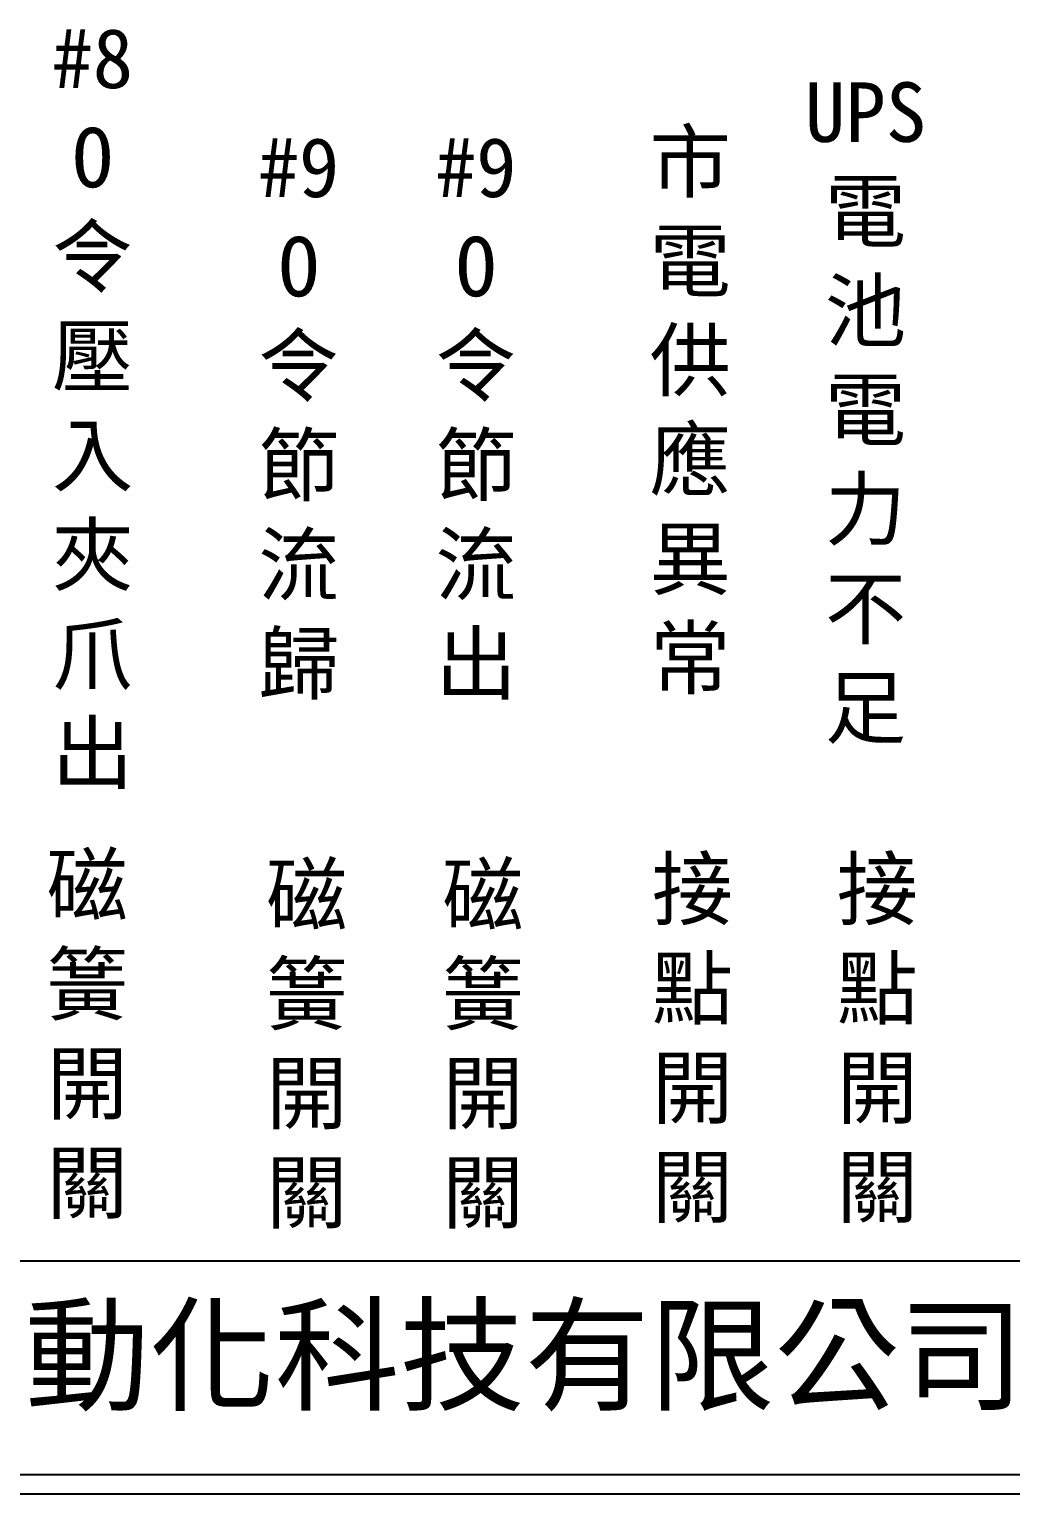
# Model space of a CAD drawing. Extents: x 325 to 612, y 3 to 207.
# Drawn here: x 388.8 to 453, y 3 to 98.9 of the extents above; entities that cross this region are included whole.
import ezdxf

# ---------------------------------------------------------------- set-up
doc = ezdxf.new("R2010")
doc.units = 0
doc.layers.add('圖框層', color=7, linetype='CONTINUOUS')
doc.layers.add('標尺寸層', color=3, linetype='CONTINUOUS')
doc.styles.add('CNS', font='romanc.shx', dxfattribs={"bigfont": 'chineset.shx'})
doc.styles.add('STSL', font='KAIU.TTF')

msp = doc.modelspace()

# ---------------------------------------------------------------- linework, layer by layer
at = {"layer": '圖框層', "color": 7}
for p, q in [((326.569, 18.25), (611.07, 18.25)), ((326.569, 4.25), (611.07, 4.25)), ((325.319, 3), (612.319, 3))]:
    msp.add_line(p, q, dxfattribs=at)

# ---------------------------------------------------------------- texts
at = {"layer": '圖框層', "color": 4, "style": 'STSL'}
msp.add_text('泓陞自動化科技有限公司', height=6, dxfattribs=at).set_placement((363.923, 9.076))
at = {"layer": '標尺寸層', "color": 7, "char_height": 3.9, "width": 4.96081, "attachment_point": 5, "style": 'CNS'}
for s, insert in [('{\\fDFKai-SB|b0|i0|c136|p65;#8\\PO令壓入夾爪出}', (392.915, 74.065)), ('{\\fDFKai-SB|b0|i0|c136|p65;UPS\\P電池電力不足}', (443.538, 73.788)), ('{\\fDFKai-SB|b0|i0|c136|p65;市電供應異常}', (432.056, 73.788)), ('{\\fDFKai-SB|b0|i0|c136|p65;#9\\PO令節流歸}', (406.421, 73.428)), ('{\\fDFKai-SB|b0|i0|c136|p65;#9\\PO令節流出}', (418.03, 73.428)), ('{\\fDFKai-SB|b0|i0|c136|p65;磁簧開關}', (392.563, 32.916)), ('{\\fDFKai-SB|b0|i0|c136|p65;接點開關}', (432.199, 32.64)), ('{\\fDFKai-SB|b0|i0|c136|p65;接點開關}', (444.312, 32.64)), ('{\\fDFKai-SB|b0|i0|c136|p65;磁簧開關}', (406.938, 32.28)), ('{\\fDFKai-SB|b0|i0|c136|p65;磁簧開關}', (418.478, 32.28))]:
    msp.add_mtext(s, dxfattribs=dict(at, insert=insert))

doc.saveas('drawing.dxf')
